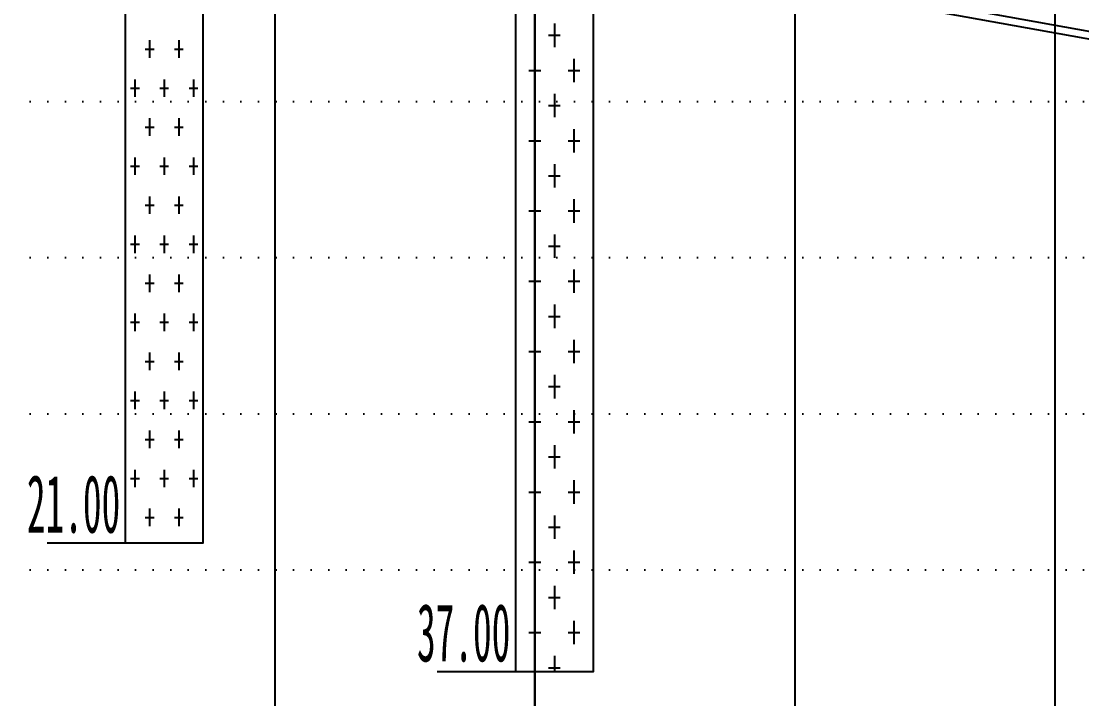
# Model space of a CAD drawing. Header units: millimetres. Extents: x -1499 to 6658, y -12483 to -6008.
# Drawn here: x 3796.7 to 3878.2, y -10959 to -10906.9 of the extents above; entities that cross this region are included whole.
import ezdxf

# ---------------------------------------------------------------- set-up
doc = ezdxf.new("R2010")
doc.units = ezdxf.units.MM
doc.linetypes.add('A-DOTLN01H', pattern=[0.125, 0, -0.125])
doc.layers.add('_와꾸', color=7, linetype='Continuous', plot=False)
for name, color, linetype in [('CR-GRID', 56, 'A-DOTLN01H'), ('CS-CONC-MAJR', 4, 'Continuous'), ('CS-EXCV', 3, 'A-DIGLN01'), ('Layer', 7, 'Continuous'), ('수직그리드', 1, 'Continuous')]:
    doc.layers.add(name, color=color, linetype=linetype)
doc.styles.add('굴림체', font='굴림체')
doc.linetypes.add('A-DIGLN01', pattern='A,0.9,-0.2,[19,kscals.shx,S=0.1,R=180,X=0,Y=0],0.9', length=2)

# ---------------------------------------------------------------- blocks, each defined once
blk = doc.blocks.new('TB-27')
at = {"layer": 'Layer'}
for points in [[(-1, -9.3), (-1, -21), (1, -21), (1, -9.3), (-1, -9.3)], [(-0.487, -14.675), (-0.262, -14.675)], [(-0.375, -14.563), (-0.375, -14.788)], [(0.263, -14.675), (0.488, -14.675)], [(0.375, -14.563), (0.375, -14.788)], [(-0.75, -15.063), (-0.75, -15.287)], [(0, -15.063), (0, -15.287)], [(0.75, -15.063), (0.75, -15.287)], [(-0.862, -15.175), (-0.637, -15.175)], [(-0.112, -15.175), (0.113, -15.175)], [(0.638, -15.175), (0.863, -15.175)], [(-0.375, -15.562), (-0.375, -15.788)], [(0.375, -15.562), (0.375, -15.788)], [(-0.487, -15.675), (-0.262, -15.675)], [(0.263, -15.675), (0.488, -15.675)], [(-0.862, -16.175), (-0.637, -16.175)], [(-0.75, -16.063), (-0.75, -16.288)], [(-0.112, -16.175), (0.113, -16.175)], [(0, -16.063), (0, -16.288)], [(0.638, -16.175), (0.863, -16.175)], [(0.75, -16.063), (0.75, -16.288)], [(-0.375, -16.562), (-0.375, -16.787)], [(0.375, -16.562), (0.375, -16.787)], [(-0.487, -16.675), (-0.262, -16.675)], [(0.263, -16.675), (0.488, -16.675)], [(-0.75, -17.063), (-0.75, -17.288)], [(0, -17.063), (0, -17.288)], [(0.75, -17.063), (0.75, -17.288)], [(-0.862, -17.175), (-0.637, -17.175)], [(-0.112, -17.175), (0.113, -17.175)], [(0.638, -17.175), (0.863, -17.175)], [(-0.375, -17.563), (-0.375, -17.787)], [(0.375, -17.563), (0.375, -17.787)], [(-0.487, -17.675), (-0.262, -17.675)], [(0.263, -17.675), (0.488, -17.675)], [(-0.75, -18.062), (-0.75, -18.288)], [(0, -18.062), (0, -18.288)], [(0.75, -18.062), (0.75, -18.288)], [(-0.862, -18.175), (-0.637, -18.175)], [(-0.112, -18.175), (0.113, -18.175)], [(0.638, -18.175), (0.863, -18.175)], [(-0.375, -18.563), (-0.375, -18.788)], [(0.375, -18.563), (0.375, -18.788)], [(-0.487, -18.675), (-0.262, -18.675)], [(0.263, -18.675), (0.488, -18.675)], [(-0.75, -19.062), (-0.75, -19.287)], [(0, -19.062), (0, -19.287)], [(0.75, -19.062), (0.75, -19.287)], [(-0.862, -19.175), (-0.637, -19.175)], [(-0.112, -19.175), (0.113, -19.175)], [(0.638, -19.175), (0.863, -19.175)], [(-0.375, -19.563), (-0.375, -19.788)], [(0.375, -19.563), (0.375, -19.788)], [(-0.487, -19.675), (-0.262, -19.675)], [(0.263, -19.675), (0.488, -19.675)], [(-0.75, -20.063), (-0.75, -20.287)], [(0, -20.063), (0, -20.287)], [(0.75, -20.063), (0.75, -20.287)], [(-0.862, -20.175), (-0.637, -20.175)], [(-0.112, -20.175), (0.113, -20.175)], [(0.638, -20.175), (0.863, -20.175)], [(-0.375, -20.562), (-0.375, -20.788)], [(0.375, -20.562), (0.375, -20.788)], [(-0.487, -20.675), (-0.262, -20.675)], [(0.263, -20.675), (0.488, -20.675)], [(-3, -21), (-1, -21)]]:
    blk.add_lwpolyline(points, dxfattribs=at)
at = {"layer": 'Layer', "style": '굴림체'}
blk.add_text(' 21.00', height=0.7407, dxfattribs=at).set_placement((-4, -20.87))
blk = doc.blocks.new('TB-28')
at = {"layer": 'Layer'}
for points in [[(-1, -27.2), (-1, -37), (1, -37), (1, -27.2), (-1, -27.2)], [(0, -28.7), (0, -29)], [(-0.15, -28.85), (0.15, -28.85)], [(-0.5, -29.15), (-0.5, -29.45)], [(0.5, -29.15), (0.5, -29.45)], [(-0.65, -29.3), (-0.35, -29.3)], [(0.35, -29.3), (0.65, -29.3)], [(0, -29.6), (0, -29.9)], [(-0.15, -29.75), (0.15, -29.75)], [(-0.5, -30.05), (-0.5, -30.35)], [(0.5, -30.05), (0.5, -30.35)], [(-0.65, -30.2), (-0.35, -30.2)], [(0.35, -30.2), (0.65, -30.2)], [(0, -30.5), (0, -30.8)], [(-0.15, -30.65), (0.15, -30.65)], [(-0.5, -30.95), (-0.5, -31.25)], [(0.5, -30.95), (0.5, -31.25)], [(-0.65, -31.1), (-0.35, -31.1)], [(0.35, -31.1), (0.65, -31.1)], [(0, -31.4), (0, -31.7)], [(-0.15, -31.55), (0.15, -31.55)], [(-0.5, -31.85), (-0.5, -32.15)], [(0.5, -31.85), (0.5, -32.15)], [(-0.65, -32), (-0.35, -32)], [(0.35, -32), (0.65, -32)], [(0, -32.3), (0, -32.6)], [(-0.15, -32.45), (0.15, -32.45)], [(-0.5, -32.75), (-0.5, -33.05)], [(0.5, -32.75), (0.5, -33.05)], [(-0.65, -32.9), (-0.35, -32.9)], [(0.35, -32.9), (0.65, -32.9)], [(0, -33.2), (0, -33.5)], [(-0.15, -33.35), (0.15, -33.35)], [(-0.5, -33.65), (-0.5, -33.95)], [(0.5, -33.65), (0.5, -33.95)], [(-0.65, -33.8), (-0.35, -33.8)], [(0.35, -33.8), (0.65, -33.8)], [(0, -34.1), (0, -34.4)], [(-0.15, -34.25), (0.15, -34.25)], [(-0.5, -34.55), (-0.5, -34.85)], [(0.5, -34.55), (0.5, -34.85)], [(-0.65, -34.7), (-0.35, -34.7)], [(0.35, -34.7), (0.65, -34.7)], [(0, -35), (0, -35.3)], [(-0.15, -35.15), (0.15, -35.15)], [(-0.5, -35.45), (-0.5, -35.75)], [(0.5, -35.45), (0.5, -35.75)], [(-0.65, -35.6), (-0.35, -35.6)], [(0.35, -35.6), (0.65, -35.6)], [(0, -35.9), (0, -36.2)], [(-0.15, -36.05), (0.15, -36.05)], [(-0.5, -36.35), (-0.5, -36.65)], [(0.5, -36.35), (0.5, -36.65)], [(-0.65, -36.5), (-0.35, -36.5)], [(0.35, -36.5), (0.65, -36.5)], [(0, -36.8), (0, -37)], [(-0.15, -36.95), (0.15, -36.95)], [(-3, -37), (-1, -37)]]:
    blk.add_lwpolyline(points, dxfattribs=at)
at = {"layer": 'Layer', "style": '굴림체'}
blk.add_text(' 37.00', height=0.7407, dxfattribs=at).set_placement((-4, -36.87))

msp = doc.modelspace()

# ---------------------------------------------------------------- linework, layer by layer
at = {"layer": '_와꾸', "color": 7, "true_color": 0xffffff}
for points in [[(3036.157, -11033.058), (3836.157, -11033.058), (3836.157, -10517.058), (3036.157, -10517.058)], [(3836.157, -11093.058), (4636.157, -11093.058), (4636.157, -10577.058), (3836.157, -10577.058)]]:
    msp.add_lwpolyline(points, close=True, dxfattribs=at)
at = {"layer": 'CR-GRID', "color": 6, "linetype": 'A-DOTLN01H', "ltscale": 10}
msp.add_line((1436.157, -10913.058), (6196.157, -10913.058), dxfattribs=at)
at = {"layer": 'CR-GRID', "linetype": 'A-DOTLN01H', "ltscale": 10}
for p, q in [((1436.157, -10925.058), (6196.157, -10925.058)), ((1436.157, -10937.058), (6636.157, -10937.058)), ((1436.157, -10949.058), (6636.157, -10949.058))]:
    msp.add_line(p, q, dxfattribs=at)
at = {"layer": 'CS-CONC-MAJR'}
msp.add_lwpolyline([(3836.157, -10899.99), (4992.157, -11107.967)], dxfattribs=at)
at = {"layer": 'CS-EXCV', "ltscale": 5}
msp.add_lwpolyline([(3836.157, -10900.59), (4992.157, -11108.567)], dxfattribs=at)
at = {"layer": '수직그리드'}
for p, q in [((3836.157, -10736.082), (3836.157, -11873.058)), ((3856.157, -10780.572), (3856.157, -11873.058)), ((3876.157, -10784.52), (3876.157, -11873.058)), ((3816.157, -10791.858), (3816.157, -11873.058))]:
    msp.add_line(p, q, dxfattribs=at)

# ---------------------------------------------------------------- block references
at = {"xscale": 3, "yscale": 6, "zscale": 3}
for name, p in [('TB-28', (3837.657, -10734.878)), ('TB-27', (3807.657, -10820.984))]:
    msp.add_blockref(name, p, dxfattribs=at)

doc.saveas('drawing.dxf')
